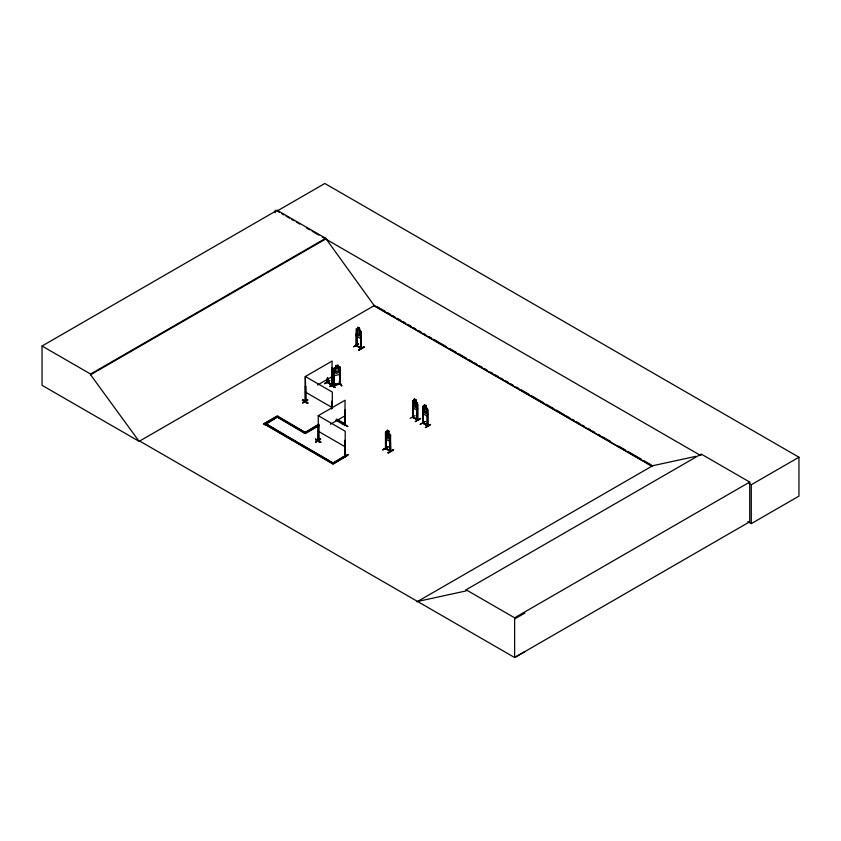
<?xml version="1.0" encoding="UTF-8"?>
<svg xmlns="http://www.w3.org/2000/svg" width="841" height="841" viewBox="0 0 841 841"><rect width="100%" height="100%" fill="white"/><g stroke="black" fill="none" stroke-linecap="round" stroke-linejoin="round"><path stroke-width="1.26" d="M340.142 383.885L333.593 385.315L334.234 384.789M339.491 384.064L340.132 383.349M339.575 383.464L334.171 384.61M302.434 400.4C304.747 398.592 313.241 408.043 302.455 400.348M302.676 399.959L307.785 402.818M315.596 439.139C327.443 444.374 315.627 442.229 315.627 439.086M320.663 442.282L315.554 439.412L320.715 442.313M361.125 336.999L360.558 338.576L361.125 336.926M389.888 441.399L390.445 434.765M390.497 439.843L389.93 441.493L386.03 439.244L385.577 437.015M417.578 408.589L417.01 410.24L417.63 408.631M427.733 414.466L427.112 416.074L423.223 413.825L422.708 406.497L423.286 406.077L427.07 408.39L426.019 407.727L426.072 405.772L426.797 412.447L425.966 413.499L424.421 412.605L423.591 410.597L423.591 407.023L424.421 406.865L424.369 404.847L426.019 405.804L424.421 404.815L424.421 406.865L423.233 406.108M332.248 383.433L334.918 387.438L329.83 384.537M332.29 383.17L334.75 387.259M334.75 387.039L329.767 384.295L334.844 387.512M329.714 380.742L324.668 383.633M383.023 449.861L388.111 446.718L382.802 449.767M388.069 446.96L383.054 449.63M420.195 424.463L425.252 421.551M320.61 439.191L315.596 442.103M332.395 386.114L331.659 386.345L332.163 361.031L305.22 376.589L305.125 401.63L305.22 400.978L305.882 401.262M305.367 385.977L305.546 401.903L305.914 400.863M318.056 440.789L318.592 424.957M344.726 455.412L344.884 455.444M331.806 384.421L332.195 385.252M332.374 385.146L327.37 382.256L327.37 378.366M356.815 330.271L356.868 345.861L356.3 344.968M356.878 345.83L356.815 332.857M356.458 344.999L356.174 345.725L356.153 328.989L356.742 328.579L361.125 331.859L361.178 348.552L361.02 347.953M385.493 448.547L390.718 451.312L390.203 451.039M386.229 448.211L385.493 447.98L386.061 448.306M385.725 432.926L386.061 448.873L386.177 437.078M390.161 450.639L385.672 448.453L390.739 451.344L390.213 435.512L390.035 451.239L390.213 440.705M417.294 408.148L417.073 419.953L417.283 419.217M417.073 419.386L413.131 417.22L417.367 419.27M423.37 422.739C421.614 422.245 424.474 422.897 423.149 423.433L423.359 407.769L422.729 407.601L423.191 407.864M422.76 422.645L422.729 423.223L422.76 406.466M427.249 425.231C433.767 429.352 414.655 416.737 427.659 426.051L427.68 409.315L427.091 408.337L427.733 409.325M331.838 385.872L332.405 385.567L331.838 386.44L331.859 369.294L332.342 386.166M318.813 440.074L318.056 440.221L318.623 440.537M345.115 456.4L345.231 431.254L318.287 415.696L318.255 440.915L318.76 440.673M318.129 415.769L345.083 400.211L344.789 425.63L345.315 424.726L344.852 425.052M340.3 384.085L333.646 385.472L333.761 384.884L339.575 383.633M340.353 372.5L339.596 374.56L334.424 375.654L333.719 368.715L334.424 367.885L339.575 366.844L340.321 367.317L340.206 384.116L340.163 368.369L339.564 368.495L339.732 384.19M333.751 368.757L334.445 367.927M305.725 400.736C304.547 401.42 306.671 401.451 305.199 401.136M331.743 386.261L331.711 370.755L332.342 370.587L331.711 370.755M345.231 424.8L344.579 424.947L345.315 424.726M305.851 401.504L305.367 376.526L332.321 392.085L332.321 407.78M385.577 431.875L385.577 448.631L385.525 431.906L386.103 431.496L390.55 434.744L390.55 451.47L390.203 450.471M302.718 403.028L307.743 399.769L302.718 402.702M331.68 408.873L331.859 401.273L332.142 407.885M318.76 425.062L318.287 425.157M344.999 425.241L345.262 409.767M342.96 423.633L347.764 426.366M315.638 442.198L320.652 438.939L315.638 441.882M344.631 456.158L344.778 440.453L344.957 456.379M344.884 456.011L344.547 455.517M342.686 457.819L347.785 454.886M342.718 457.525L347.743 454.613M343.769 457.231L347.743 454.823M343.98 457.399L347.995 455.034L347.711 454.56M139.732 441.073L139.186 441.399L42.05 385.315L42.05 346.019L277.152 210.282L325.688 238.297L374.224 305.619L652.111 466.061M277.152 210.282L277.152 211.007L324.826 183.485L798.95 457.22L798.95 496.116L751.276 523.638L747.87 521.662M42.05 346.019L90.586 374.035L325.688 238.297M524.91 651.649L514.618 657.515L139.669 441.041L139.112 441.357L90.586 374.76L325.688 239.023M139.112 441.357L374.771 305.304M359.412 328.337L360.242 331.375L360.242 334.939L359.412 336.001L357.867 335.107L357.036 333.089L357.867 327.317L359.528 328.274L359.528 330.187M359.464 328.305L357.814 327.349M360.537 330.839L361.125 331.859M356.153 334.129L356.668 336.326L360.61 338.545M360.884 348.153L360.842 332.594L360.926 348.174M361.304 332.857L360.673 332.7M356.668 336.326L356.269 334.119M360.694 347.732L356.174 345.662L361.125 348.521M356.868 345.294L356.206 345.146M356.689 345.556L361.178 347.985M359.012 350.087C374.834 341.068 348.006 356.195 363.827 346.765M358.781 349.677L363.838 347.018M332.321 369.556L331.69 369.399M317.572 385.02L332.163 376.589M324.7 383.738L329.756 380.5L324.7 383.412M327.654 377.441L327.706 382.655L327.822 378.629M332.153 463.612L345.63 455.349L346.618 455.917L333.141 464.179L263.801 423.664L277.278 415.885L305.209 432.495M263.801 424.148L277.278 416.369L304.085 431.843M334.855 383.706L329.756 386.65M329.788 386.355L334.844 383.464M318.823 424.148L304.221 433.062L318.823 424.631M318.686 425.851L305.209 433.63L277.278 417.02L305.209 433.147L318.686 425.367M330.481 424.2L345.083 415.769M345.63 424.716L336.789 420.258M414.308 400.894L414.308 398.981L415.969 399.938L415.917 401.893L417.02 402.524L413.152 400.358M413.068 417.63L412.805 401.672L413.131 417.62L413.005 417.01M414.308 398.981L413.488 404.763L414.308 406.771L415.864 407.664L416.684 406.613L415.969 399.938M412.605 405.793L413.11 407.99L417.062 410.208M417.115 419.985L417.294 404.258M387.238 430.235L388.889 431.191L387.238 430.235L386.408 436.016L387.238 438.024L388.784 438.918L389.614 437.867L388.889 431.191M333.278 462.96L345.63 455.833L346.618 456.4M415.149 415.685L410.135 418.387M263.801 423.664L333.141 463.696L346.618 455.917M427.396 413.982L427.175 425.788L427.396 410.093M420.237 418.387L415.191 421.625L420.521 418.86M390.676 435.775L390.035 435.617M386.03 439.244L385.63 437.036M422.76 423.212L422.907 407.507M386.061 448.474L390.739 450.776L390.035 450.671M425.294 427.459L430.382 424.484M430.624 424.663L425.578 427.606M393.21 449.935C376.673 458.997 404.574 443.291 388.395 453.026M417.01 601.799L652.669 465.735L696.085 456.295M417.556 601.473L466.093 590.918L466.093 589.793L701.194 454.056L749.73 482.072L749.73 521.777L514.618 657.515L514.618 617.809L749.73 482.072M701.194 455.181L700.648 455.507L322.303 237.067M749.026 483.438L751.276 484.742L798.95 457.22M514.618 618.944L524.91 613.078M340.3 383.517L339.732 383.622M335.916 365.656L338.071 365.309L338.071 367.223L339.175 367.633L339.175 371.207L338.071 372.962L336.022 373.404L334.918 372.1L334.918 368.526L336.022 367.654L335.916 365.656L338.145 365.236L338.145 367.149M333.761 385.451L333.593 369.756L334.203 369.62L334.245 385.378M334.287 369.756L333.593 369.756M332.342 383.454L334.792 387.333M339.428 381.961L341.877 385.83L339.417 381.93M356.3 345.535L361.273 348.374M331.806 384.253C337.998 387.575 319.464 377.735 331.68 384.4M412.752 416.631L413.236 416.884M417.115 404.363L417.746 404.521L417.798 420.111L412.794 417.189L412.805 401.672M385.672 447.885L385.903 448.842M342.729 423.717L347.796 426.587M344.726 455.98L345.294 455.717M327.548 382.623L327.138 381.761L327.706 382.087M417.493 420.174L417.578 403.48L416.989 402.503M427.649 426.019L422.729 423.16M334.266 385.167L334.203 369.62M358.665 344.043L353.651 346.723M339.112 381.972L341.509 385.914M318.487 441.062L318.571 425.514M356.384 345.556L356.353 333.898M417.472 420.185L412.574 417.304L412.658 400.631L414.371 400.999M305.546 401.903L305.83 386.24M307.743 400.085L302.686 402.713M302.676 400.179L307.764 403.07M277.152 211.007L279.412 212.31M281.672 213.614L283.932 214.918M286.182 216.221L289.567 218.176M291.827 219.48L294.087 220.784M296.347 222.087L299.732 224.042M306.502 227.953L309.887 229.908M312.148 231.212L318.918 235.112M377.041 306.608L384.978 311.191M387.249 312.505L390.655 314.471M392.915 315.774L395.186 317.089M397.457 318.392L400.863 320.358M403.133 321.672L405.394 322.986M407.664 324.29L411.07 326.255M413.341 327.57L415.601 328.873M419.007 330.839L421.278 332.153M423.549 333.457L425.809 334.771M429.215 336.736L431.486 338.04M433.756 339.354L446.235 346.555M449.63 348.521L456.442 352.453M458.702 353.756L466.65 358.34M468.91 359.654L472.316 361.619M474.587 362.923L476.858 364.237M479.128 365.551L482.524 367.506M484.794 368.821L487.065 370.135M490.461 372.09L492.731 373.404M495.002 374.718L498.408 376.684M500.679 377.987L502.939 379.302M505.21 380.605L508.616 382.571M510.886 383.885L513.147 385.189M516.553 387.154L518.823 388.468M521.094 389.772L529.031 394.355M531.302 395.669L543.78 402.871M546.04 404.185L553.988 408.768M556.248 410.072L564.195 414.666M566.456 415.969L569.862 417.935M572.132 419.249L574.403 420.553M576.674 421.867L580.069 423.832M582.34 425.136L584.611 426.45M588.006 428.416L590.277 429.719M592.548 431.034L594.818 432.337M598.224 434.303L600.485 435.617M602.755 436.921L610.692 441.514M618.64 446.098L625.441 450.019M627.712 451.333L641.326 459.186M643.586 460.5L651.533 465.084M373.478 305.514L652.28 466.482M358.455 343.958L353.693 346.713M414.256 399.012L415.917 399.969M427.228 410.198L427.859 410.355L427.911 425.945L422.907 423.065M425.01 421.467L420.237 424.221M332.142 385.22L327.149 382.382L327.191 378.471M305.367 392.085L332.321 407.643M336.652 419.049L345.63 424.232M337.767 420.174L344.505 424.064M335.664 420.101L344.652 425.283M318.287 431.254L345.231 446.823M284.857 435.165L265.767 423.664L333.141 463.044L330.891 461.751M287.107 436.468L294.96 440.999M297.209 442.303L328.652 460.458M466.093 589.793L514.618 617.809M340.353 367.359L339.575 366.844M318.739 440.915L318.739 425.42M318.718 440.926L318.308 425.325M360.663 348.279L360.842 337.788M340.163 368.369L339.564 368.495M335.916 367.57L335.99 365.698M331.617 367.506L332.195 368.516L331.554 367.538M412.71 405.783L413.204 407.917M751.276 484.742L751.276 523.638M423.359 407.769L423.244 423.454M357.919 327.412L357.919 329.325M344.778 440.453L344.852 456.022M332.09 368.547L332.09 373.646M331.859 401.273L331.859 408.768M275.249 210.134L275.249 212.71M90.586 374.035L90.586 374.76M278.255 416.453L264.789 424.716L278.255 416.453M337.714 365.709L336.389 366.623L337.714 365.709M338.071 367.864L336.022 368.295L336.022 371.869L338.071 371.438L338.071 367.864M359.139 328.495L358.14 327.927L359.139 329.136L359.139 328.495M359.412 330.891L357.867 329.998L357.867 333.572L359.412 334.466L359.412 330.891M415.58 400.169L414.592 399.591L415.58 400.8L415.58 400.169M425.693 406.003L424.694 405.425L425.693 406.634L425.693 406.003M415.864 402.555L414.308 401.662L414.308 405.236L415.864 406.129L415.864 402.555M425.966 408.39L424.421 407.496L424.421 411.07L425.966 411.964L425.966 408.39M388.51 431.422L387.512 430.844L388.51 432.053L388.51 431.422M388.784 433.809L387.238 432.915L387.238 436.49L388.784 437.383L388.784 433.809"/></g></svg>
